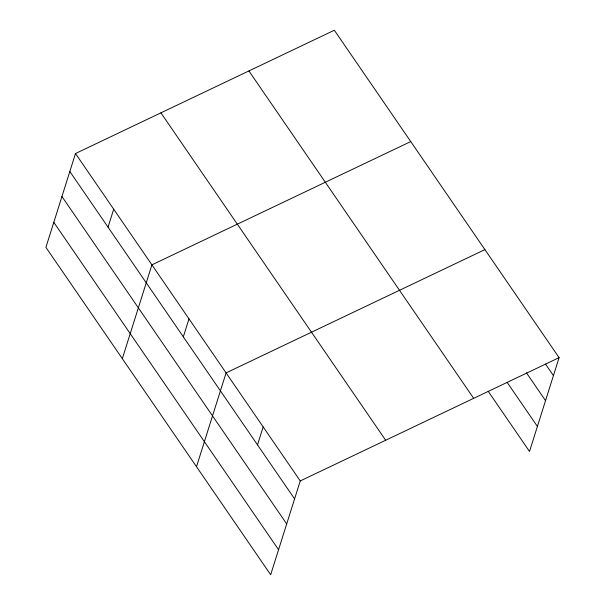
<?xml version="1.0" encoding="UTF-8"?>
<svg xmlns="http://www.w3.org/2000/svg" width="605" height="605" viewBox="0 0 605 605"><rect width="100%" height="100%" fill="white"/><g stroke="black" fill="none" stroke-linecap="round" stroke-linejoin="round"><path stroke-width="0.91" d="M75.489 153.534L45.912 247.347L270.669 574.75L300.254 480.937L559.088 357.653L334.331 30.25L75.489 153.534L300.254 480.937M108.038 227.147L113.695 209.194M122.331 358.667L151.908 264.854L410.75 141.57M183.33 336.826L188.994 318.873M196.504 466.705L226.081 372.892L484.923 249.608M257.503 444.872L263.167 426.918M559.088 357.653L529.511 451.466L488.19 391.269M545.483 364.029L553.431 375.607M526.463 372.854L545.536 400.639M507.209 382.443L537.406 426.434M248.912 70.936L473.677 398.34M160.907 112.848L385.665 440.251M69.825 171.487L294.59 498.891M61.937 196.519L286.694 523.922M53.8 222.315L278.565 549.718"/></g></svg>
